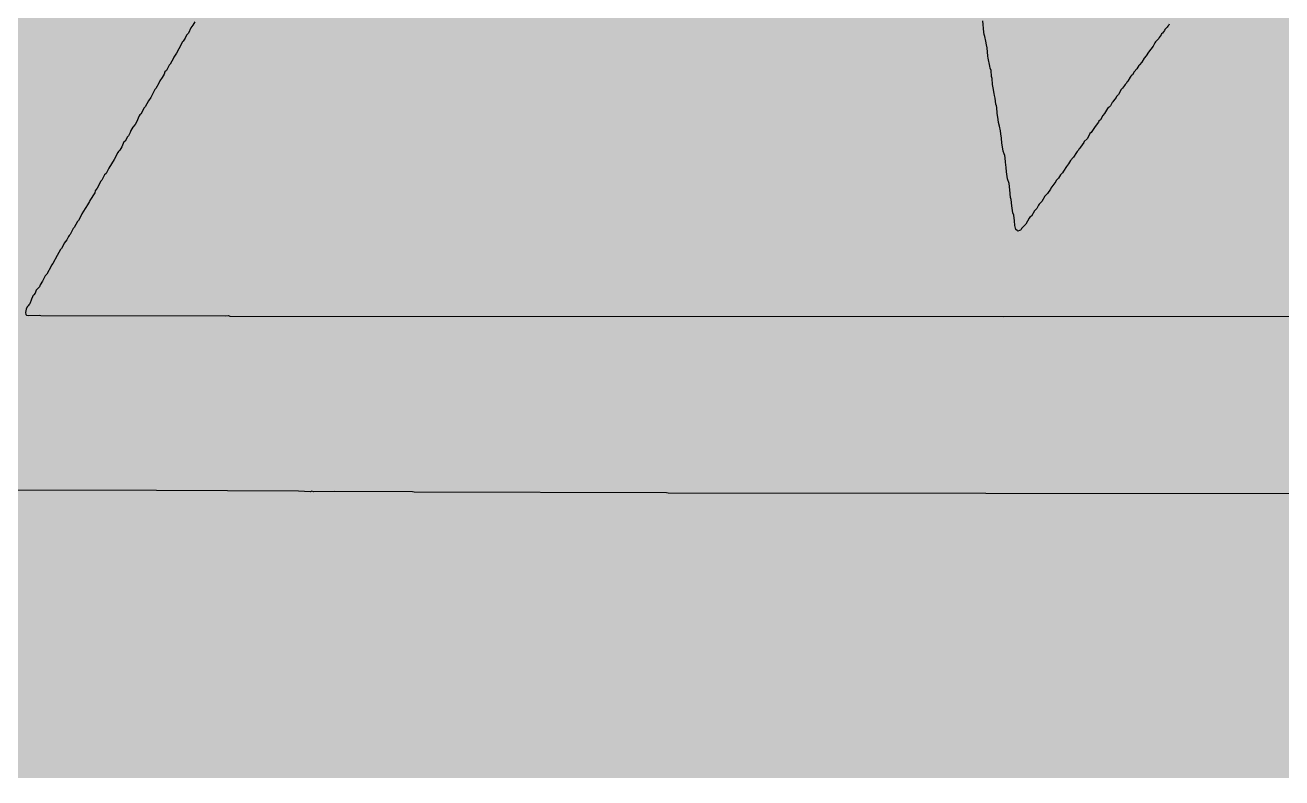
# Model space of a CAD drawing. Header units: inches. Extents: x 0 to 5379, y 0 to 5429.
# Drawn here: x 307.744 to 312.068, y 159.182 to 161.772 of the extents above; entities that cross this region are included whole.
import ezdxf

# ---------------------------------------------------------------- set-up
doc = ezdxf.new("R2010")
doc.units = ezdxf.units.IN
doc.layers.add('Bottom Solder', color=6, linetype='Continuous')
doc.layers.add('Top Overlay', color=2, linetype='Continuous')

msp = doc.modelspace()

# ---------------------------------------------------------------- hatches: boundary and pattern name
at = {"layer": 'Bottom Solder'}
msp.add_hatch(color=6, dxfattribs=at).paths.add_polyline_path([(302.967, 159.1818), (347.218, 159.1818), (347.218, 170.289), (302.967, 170.289)])

# ---------------------------------------------------------------- linework, layer by layer
at = {"layer": 'Top Overlay'}
for p, q in [((308.3281, 161.7827), (308.3215, 161.7713)), ((311.0427, 161.7476), (311.0394, 161.7868)), ((311.6807, 161.7745), (311.679, 161.7713)), ((308.2987, 161.737), (308.2946, 161.7263)), ((308.306, 161.7443), (308.2987, 161.737)), ((308.3142, 161.7623), (308.306, 161.7443)), ((308.3215, 161.7713), (308.3142, 161.7623)), ((311.0443, 161.7394), (311.0427, 161.7476)), ((311.0459, 161.7329), (311.0443, 161.7394)), ((311.0492, 161.7165), (311.0459, 161.7329)), ((311.6529, 161.7386), (311.6464, 161.7288)), ((311.6545, 161.7419), (311.6529, 161.7386)), ((311.657, 161.7443), (311.6545, 161.7419)), ((311.6643, 161.7533), (311.657, 161.7443)), ((311.666, 161.7566), (311.6643, 161.7533)), ((311.6741, 161.7647), (311.666, 161.7566)), ((311.6758, 161.768), (311.6741, 161.7647)), ((311.679, 161.7713), (311.6758, 161.768)), ((308.2725, 161.6896), (308.2643, 161.6749)), ((308.2856, 161.7141), (308.2725, 161.6896)), ((308.288, 161.7165), (308.2856, 161.7141)), ((308.2946, 161.7263), (308.288, 161.7165)), ((311.0525, 161.7035), (311.0492, 161.7165)), ((311.0541, 161.6937), (311.0525, 161.7035)), ((311.0565, 161.6651), (311.0541, 161.6937)), ((311.6251, 161.6994), (311.6096, 161.679)), ((311.6317, 161.7108), (311.6251, 161.6994)), ((311.6333, 161.7141), (311.6317, 161.7108)), ((311.6447, 161.7255), (311.6333, 161.7141)), ((311.6464, 161.7288), (311.6447, 161.7255)), ((308.2545, 161.6585), (308.2431, 161.6373)), ((308.2562, 161.6618), (308.2545, 161.6585)), ((308.2643, 161.6749), (308.2562, 161.6618)), ((311.0582, 161.6585), (311.0565, 161.6651)), ((311.0631, 161.6308), (311.0582, 161.6585)), ((311.5859, 161.6438), (311.5785, 161.6348)), ((311.5941, 161.6585), (311.5859, 161.6438)), ((311.6014, 161.6659), (311.5941, 161.6585)), ((311.6096, 161.679), (311.6014, 161.6659)), ((308.2219, 161.603), (308.2153, 161.5915)), ((308.2251, 161.6112), (308.2219, 161.603)), ((308.23, 161.6161), (308.2251, 161.6112)), ((308.2398, 161.634), (308.23, 161.6161)), ((308.2431, 161.6373), (308.2398, 161.634)), ((311.0647, 161.6242), (311.0631, 161.6308)), ((311.068, 161.6161), (311.0647, 161.6242)), ((311.0696, 161.5948), (311.068, 161.6161)), ((311.554, 161.6005), (311.5508, 161.5989)), ((311.5598, 161.6112), (311.554, 161.6005)), ((311.5696, 161.621), (311.5598, 161.6112)), ((311.5761, 161.6324), (311.5696, 161.621)), ((311.5785, 161.6348), (311.5761, 161.6324)), ((308.2039, 161.5719), (308.1941, 161.554)), ((308.2072, 161.5801), (308.2039, 161.5719)), ((308.2153, 161.5915), (308.2072, 161.5801)), ((311.0712, 161.5883), (311.0696, 161.5948)), ((311.0729, 161.567), (311.0712, 161.5883)), ((311.0745, 161.5556), (311.0729, 161.567)), ((311.5271, 161.5638), (311.5197, 161.5548)), ((311.5287, 161.567), (311.5271, 161.5638)), ((311.5336, 161.5719), (311.5287, 161.567)), ((311.5353, 161.5752), (311.5336, 161.5719)), ((311.5385, 161.5785), (311.5353, 161.5752)), ((311.5467, 161.5932), (311.5385, 161.5785)), ((311.5483, 161.5965), (311.5467, 161.5932)), ((311.5508, 161.5989), (311.5483, 161.5965)), ((308.1761, 161.5229), (308.168, 161.5115)), ((308.1892, 161.5474), (308.1761, 161.5229)), ((308.1908, 161.5507), (308.1892, 161.5474)), ((308.1941, 161.554), (308.1908, 161.5507)), ((311.0778, 161.536), (311.0745, 161.5556)), ((311.0794, 161.5295), (311.0778, 161.536)), ((311.0819, 161.5205), (311.0794, 161.5295)), ((311.0843, 161.5001), (311.0819, 161.5205)), ((311.4977, 161.5229), (311.4895, 161.5115)), ((311.4993, 161.5262), (311.4977, 161.5229)), ((311.5058, 161.5327), (311.4993, 161.5262)), ((311.5156, 161.5507), (311.5058, 161.5327)), ((311.5197, 161.5548), (311.5156, 161.5507)), ((308.1532, 161.487), (308.1418, 161.4657)), ((308.1565, 161.4903), (308.1532, 161.487)), ((308.168, 161.5115), (308.1565, 161.4903)), ((311.086, 161.4935), (311.0843, 161.5001)), ((311.0876, 161.4886), (311.086, 161.4935)), ((311.0892, 161.469), (311.0876, 161.4886)), ((311.4683, 161.4854), (311.4585, 161.4674)), ((311.4707, 161.4878), (311.4683, 161.4854)), ((311.474, 161.4894), (311.4707, 161.4878)), ((311.4781, 161.4935), (311.474, 161.4894)), ((311.4846, 161.505), (311.4781, 161.4935)), ((311.4862, 161.5082), (311.4846, 161.505)), ((311.4895, 161.5115), (311.4862, 161.5082)), ((308.1222, 161.4298), (308.1149, 161.4208)), ((308.1271, 161.438), (308.1222, 161.4298)), ((308.1369, 161.4592), (308.1271, 161.438)), ((308.1385, 161.4625), (308.1369, 161.4592)), ((308.1418, 161.4657), (308.1385, 161.4625)), ((311.0917, 161.447), (311.0892, 161.469)), ((311.0933, 161.4372), (311.0917, 161.447)), ((311.0966, 161.4241), (311.0933, 161.4372)), ((311.4372, 161.438), (311.4258, 161.4233)), ((311.4389, 161.4412), (311.4372, 161.438)), ((311.4438, 161.4461), (311.4389, 161.4412)), ((311.4519, 161.4608), (311.4438, 161.4461)), ((311.4585, 161.4674), (311.4519, 161.4608)), ((308.0961, 161.3873), (308.0879, 161.3726)), ((308.0993, 161.3906), (308.0961, 161.3873)), ((308.1059, 161.402), (308.0993, 161.3906)), ((308.1075, 161.4086), (308.1059, 161.402)), ((308.1149, 161.4208), (308.1075, 161.4086)), ((311.0998, 161.4077), (311.0966, 161.4241)), ((311.1015, 161.3979), (311.0998, 161.4077)), ((311.1031, 161.3832), (311.1015, 161.3979)), ((311.1047, 161.3653), (311.1031, 161.3832)), ((311.4062, 161.3955), (311.398, 161.3808)), ((311.4078, 161.3988), (311.4062, 161.3955)), ((311.4119, 161.4028), (311.4078, 161.3988)), ((311.4258, 161.4233), (311.4119, 161.4028)), ((308.0699, 161.3416), (308.065, 161.3367)), ((308.0765, 161.353), (308.0699, 161.3416)), ((308.0814, 161.3645), (308.0765, 161.353)), ((308.083, 161.3677), (308.0814, 161.3645)), ((308.0879, 161.3726), (308.083, 161.3677)), ((311.108, 161.3457), (311.1047, 161.3653)), ((311.1096, 161.3375), (311.108, 161.3457)), ((311.3686, 161.3416), (311.3637, 161.3367)), ((311.3702, 161.3448), (311.3686, 161.3416)), ((311.3735, 161.3481), (311.3702, 161.3448)), ((311.3751, 161.3514), (311.3735, 161.3481)), ((311.3866, 161.3677), (311.3751, 161.3514)), ((311.3882, 161.371), (311.3866, 161.3677)), ((311.398, 161.3808), (311.3882, 161.371)), ((308.0503, 161.3089), (308.0323, 161.2795)), ((308.0634, 161.3334), (308.0503, 161.3089)), ((308.065, 161.3367), (308.0634, 161.3334)), ((311.1129, 161.3293), (311.1096, 161.3375)), ((311.1145, 161.3228), (311.1129, 161.3293)), ((311.1162, 161.3146), (311.1145, 161.3228)), ((311.1178, 161.2999), (311.1162, 161.3146)), ((311.1194, 161.2819), (311.1178, 161.2999)), ((311.3408, 161.3056), (311.3343, 161.2942)), ((311.3441, 161.3089), (311.3408, 161.3056)), ((311.3457, 161.3122), (311.3441, 161.3089)), ((311.3514, 161.3179), (311.3457, 161.3122)), ((311.3621, 161.3334), (311.3514, 161.3179)), ((311.3637, 161.3367), (311.3621, 161.3334)), ((308.0176, 161.2566), (308.0078, 161.2386)), ((308.0225, 161.2615), (308.0176, 161.2566)), ((308.0323, 161.2795), (308.0225, 161.2615)), ((311.1211, 161.2672), (311.1194, 161.2819)), ((311.1227, 161.2509), (311.1211, 161.2672)), ((311.3065, 161.2566), (311.3, 161.2452)), ((311.3131, 161.2632), (311.3065, 161.2566)), ((311.3171, 161.2689), (311.3131, 161.2632)), ((311.3269, 161.2852), (311.3171, 161.2689)), ((311.3343, 161.2942), (311.3269, 161.2852)), ((307.9915, 161.2109), (307.985, 161.2011)), ((307.9997, 161.2256), (307.9915, 161.2109)), ((308.0029, 161.2337), (307.9997, 161.2256)), ((308.0078, 161.2386), (308.0029, 161.2337)), ((311.1243, 161.2427), (311.1227, 161.2509)), ((311.1301, 161.2272), (311.1243, 161.2427)), ((311.1325, 161.2052), (311.1301, 161.2272)), ((311.2738, 161.2109), (311.2722, 161.2076)), ((311.2902, 161.2337), (311.2738, 161.2109)), ((311.2918, 161.237), (311.2902, 161.2337)), ((311.3, 161.2452), (311.2918, 161.237)), ((307.967, 161.1684), (307.9654, 161.1651)), ((307.9833, 161.1945), (307.967, 161.1684)), ((307.985, 161.2011), (307.9833, 161.1945)), ((311.135, 161.1782), (311.1325, 161.2052)), ((311.1366, 161.1717), (311.135, 161.1782)), ((311.1391, 161.1496), (311.1366, 161.1717)), ((311.2526, 161.1831), (311.2428, 161.1651)), ((311.2616, 161.1921), (311.2526, 161.1831)), ((311.2722, 161.2076), (311.2616, 161.1921)), ((307.9507, 161.1406), (307.9392, 161.1226)), ((307.9523, 161.1439), (307.9507, 161.1406)), ((307.9588, 161.1537), (307.9523, 161.1439)), ((307.9654, 161.1651), (307.9588, 161.1537)), ((311.1407, 161.1414), (311.1391, 161.1496)), ((311.1431, 161.1259), (311.1407, 161.1414)), ((311.1464, 161.1177), (311.1431, 161.1259)), ((311.2167, 161.1324), (311.2069, 161.1145)), ((311.2248, 161.1406), (311.2167, 161.1324)), ((311.2314, 161.1521), (311.2248, 161.1406)), ((311.233, 161.1553), (311.2314, 161.1521)), ((311.2428, 161.1651), (311.233, 161.1553)), ((307.9245, 161.0965), (307.9131, 161.0753)), ((307.9278, 161.0998), (307.9245, 161.0965)), ((307.936, 161.1145), (307.9278, 161.0998)), ((307.9392, 161.1226), (307.936, 161.1145)), ((311.148, 161.0981), (311.1464, 161.1177)), ((311.1497, 161.0818), (311.148, 161.0981)), ((311.1529, 161.0687), (311.1497, 161.0818)), ((311.1872, 161.0867), (311.1725, 161.072)), ((311.1987, 161.1079), (311.1872, 161.0867)), ((311.2011, 161.1104), (311.1987, 161.1079)), ((311.2069, 161.1145), (311.2011, 161.1104)), ((307.8935, 161.0442), (307.8869, 161.0328)), ((307.8951, 161.0475), (307.8935, 161.0442)), ((307.8984, 161.0508), (307.8951, 161.0475)), ((307.9098, 161.072), (307.8984, 161.0508)), ((307.9131, 161.0753), (307.9098, 161.072)), ((311.157, 161.0646), (311.1529, 161.0687)), ((311.1603, 161.063), (311.157, 161.0646)), ((311.1652, 161.0646), (311.1603, 161.063)), ((311.1685, 161.0663), (311.1652, 161.0646)), ((311.1709, 161.0687), (311.1685, 161.0663)), ((311.1725, 161.072), (311.1709, 161.0687)), ((307.8657, 161.0001), (307.8543, 160.9789)), ((307.869, 161.0034), (307.8657, 161.0001)), ((307.8771, 161.0181), (307.869, 161.0034)), ((307.8788, 161.0213), (307.8771, 161.0181)), ((307.8869, 161.0328), (307.8788, 161.0213)), ((307.8396, 160.9511), (307.8347, 160.9462)), ((307.8543, 160.9789), (307.8396, 160.9511)), ((307.8134, 160.9086), (307.8036, 160.8906)), ((307.8151, 160.9119), (307.8134, 160.9086)), ((307.8183, 160.9151), (307.8151, 160.9119)), ((307.833, 160.9429), (307.8183, 160.9151)), ((307.8347, 160.9462), (307.833, 160.9429)), ((307.7938, 160.871), (307.7824, 160.8596)), ((307.7954, 160.8776), (307.7938, 160.871)), ((307.8036, 160.8906), (307.7954, 160.8776)), ((307.766, 160.8286), (307.7603, 160.813)), ((307.7693, 160.8367), (307.766, 160.8286)), ((307.7709, 160.84), (307.7693, 160.8367)), ((307.7742, 160.8433), (307.7709, 160.84)), ((307.7783, 160.849), (307.7742, 160.8433)), ((307.7824, 160.8596), (307.7783, 160.849)), ((307.7481, 160.7942), (307.7448, 160.7828)), ((307.7448, 160.7828), (307.7464, 160.7763)), ((307.7513, 160.8024), (307.7481, 160.7942)), ((307.7546, 160.8057), (307.7513, 160.8024)), ((307.7562, 160.809), (307.7546, 160.8057)), ((307.7603, 160.813), (307.7562, 160.809)), ((307.7464, 160.7763), (307.7489, 160.7738)), ((307.7489, 160.7738), (307.7554, 160.7722)), ((307.7554, 160.7722), (307.793, 160.7738)), ((307.793, 160.7738), (307.7979, 160.7722)), ((307.7979, 160.7722), (308.4343, 160.7714)), ((308.4343, 160.7714), (308.4433, 160.7722)), ((308.4433, 160.7722), (308.4482, 160.7706)), ((308.4482, 160.7706), (311.1113, 160.7689)), ((311.1113, 160.7689), (313.0972, 160.7714)), ((308.1957, 160.1701), (307.6909, 160.1718)), ((308.6851, 160.1677), (308.1957, 160.1701)), ((308.7259, 160.166), (308.6851, 160.1677)), ((308.7308, 160.1677), (308.7259, 160.166)), ((308.7357, 160.166), (308.7308, 160.1677)), ((308.81, 160.1669), (308.7357, 160.166)), ((309.0772, 160.166), (308.81, 160.1669)), ((309.0821, 160.1644), (309.0772, 160.166)), ((309.9513, 160.1628), (309.0821, 160.1644)), ((309.9562, 160.1611), (309.9513, 160.1628)), ((312.1422, 160.1595), (309.9562, 160.1611))]:
    msp.add_line(p, q, dxfattribs=at)

doc.saveas('drawing.dxf')
